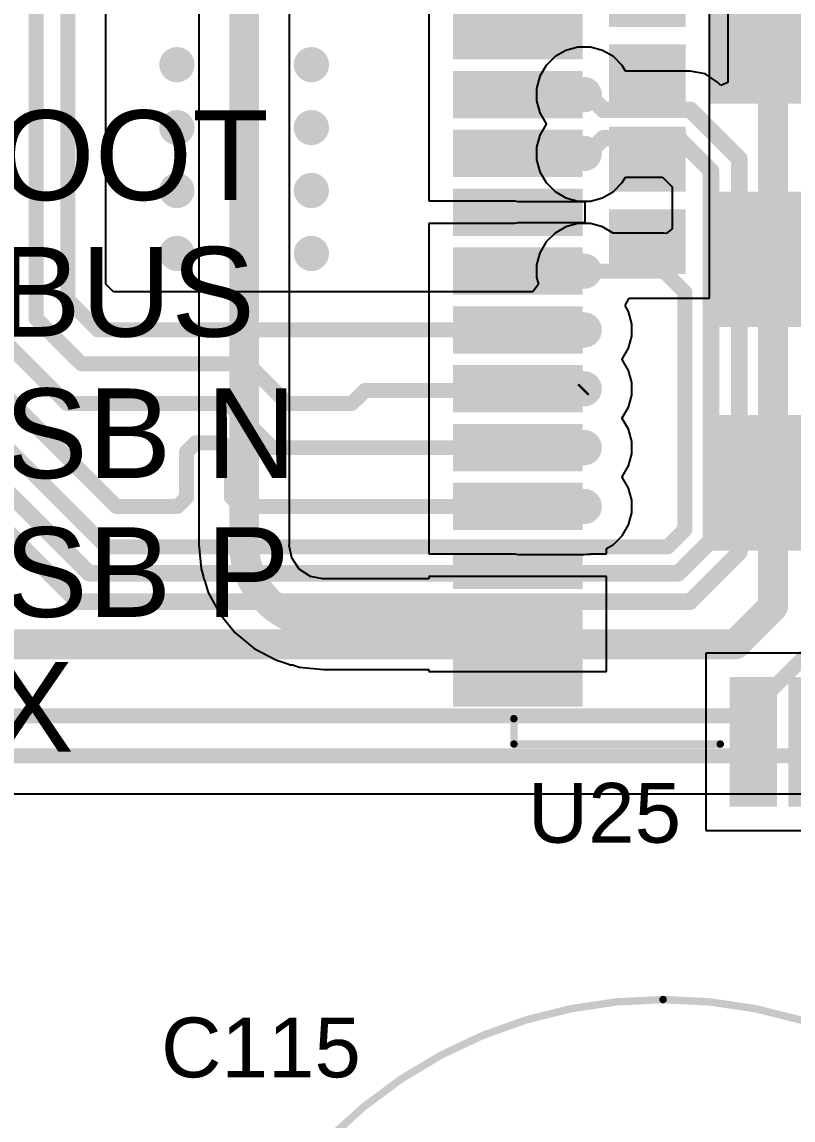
# Model space of a CAD drawing. Header units: millimetres. Extents: x -3 to 5437, y -3 to 5435.
# Drawn here: x 40.95 to 54.05, y 79.31 to 97.97 of the extents above; entities that cross this region are included whole.
import ezdxf

# ---------------------------------------------------------------- set-up
doc = ezdxf.new("R2010")
doc.units = ezdxf.units.MM
for name, color, linetype in [('BottomLayer', 5, 'Continuous'), ('BottomSolder', 6, 'Continuous'), ('MultiLayer', 9, 'Continuous'), ('PadHoleLayer', 156, 'Continuous'), ('TopLayer', 1, 'Continuous'), ('TopOverlay', 2, 'Continuous'), ('TopPaste', 8, 'Continuous'), ('TopSolder', 216, 'Continuous'), ('ViaHoleLayer', 16, 'Continuous')]:
    doc.layers.add(name, color=color, linetype=linetype)
doc.styles.add('Arial', font='', dxfattribs={"height": 0.2})
doc.styles.get('Arial').set_extended_font_data('Arial')

# ---------------------------------------------------------------- blocks, each defined once
blk = doc.blocks.new('SCCU25B256SRB_31')
at = {"layer": 'BottomLayer'}
blk.add_hatch(color=5, dxfattribs=at).paths.add_polyline_path([(-4.56, 0.9), (-2.76, 0.9), (-2.76, -0.9), (-4.56, -0.9)])
h = blk.add_hatch(color=5, dxfattribs=at)
edge = h.paths.add_edge_path()
edge.add_arc((3.66, 0), 0.9, 0, 360)
at = {"layer": 'BottomSolder'}
blk.add_hatch(color=6, dxfattribs=at).paths.add_polyline_path([(-4.662, 1.002), (-2.658, 1.002), (-2.658, -1.002), (-4.662, -1.002)])
h = blk.add_hatch(color=6, dxfattribs=at)
edge = h.paths.add_edge_path()
edge.add_arc((3.66, 0), 1.002, 0, 360)
at = {"layer": 'MultiLayer'}
blk.add_hatch(color=9, dxfattribs=at).paths.add_polyline_path([(-4.56, 0.9), (-2.76, 0.9), (-2.76, -0.9), (-4.56, -0.9)])
h = blk.add_hatch(color=9, dxfattribs=at)
edge = h.paths.add_edge_path()
edge.add_arc((3.66, 0), 0.9, 0, 360)
at = {"layer": 'PadHoleLayer'}
h = blk.add_hatch(color=156, dxfattribs=at)
edge = h.paths.add_edge_path()
edge.add_arc((-3.66, 0), 0.46, 0, 360)
h = blk.add_hatch(color=156, dxfattribs=at)
edge = h.paths.add_edge_path()
edge.add_arc((3.66, 0), 0.46, 0, 360)
at = {"layer": 'TopLayer'}
blk.add_hatch(color=1, dxfattribs=at).paths.add_polyline_path([(-4.56, 0.9), (-2.76, 0.9), (-2.76, -0.9), (-4.56, -0.9)])
h = blk.add_hatch(color=1, dxfattribs=at)
edge = h.paths.add_edge_path()
edge.add_arc((3.66, 0), 0.9, 0, 360)
at = {"layer": 'TopSolder'}
blk.add_hatch(color=216, dxfattribs=at).paths.add_polyline_path([(-4.662, 1.002), (-2.658, 1.002), (-2.658, -1.002), (-4.662, -1.002)])
h = blk.add_hatch(color=216, dxfattribs=at)
edge = h.paths.add_edge_path()
edge.add_arc((3.66, 0), 1.002, 0, 360)
at = {"layer": 'TopOverlay'}
for points, const_width in [([(8, 0, 1), (-8, 0, 1)], 0.127), ([(-3.742, 1.763, 1), (-3.678, 1.763, 1)], 0.0635), ([(-4.004, 1.5, 1), (-3.941, 1.5, 1)], 0.0635), ([(-3.479, 1.5, 1), (-3.416, 1.5, 1)], 0.0635), ([(-3.742, 1.237, 1), (-3.678, 1.237, 1)], 0.0635), ([(-8.032, 0, 1), (-7.968, 0, 1)], 0.0635), ([(7.968, 0, 1), (8.032, 0, 1)], 0.0635)]:
    blk.add_lwpolyline(points, format="xyb", close=True, dxfattribs=dict(at, const_width=const_width))
at = {"layer": 'TopOverlay', "const_width": 0.127}
for points in [[(-3.71, 1.763), (-3.71, 1.237)], [(-3.973, 1.5), (-3.447, 1.5)]]:
    blk.add_lwpolyline(points, dxfattribs=at)
blk = doc.blocks.new('A7672E__FASE__63')
at = {"layer": 'TopLayer'}
for points in [[(1.05, -8.65), (-1.05, -8.65), (-1.05, -6.55), (1.05, -6.55)], [(4.85, -8.65), (2.75, -8.65), (2.75, -6.55), (4.85, -6.55)], [(8.65, -8.65), (6.55, -8.65), (6.55, -6.55), (8.65, -6.55)], [(13, -7.7), (13, -8.3), (11, -8.3), (11, -7.7)], [(0.25, -10.35), (0.25, -9.25), (1.15, -9.25), (1.15, -10.35)], [(1.65, -10.35), (1.65, -9.25), (2.55, -9.25), (2.55, -10.35)], [(3.05, -10.35), (3.05, -9.25), (3.95, -9.25), (3.95, -10.35)], [(0.3, -13), (-0.3, -13), (-0.3, -11), (0.3, -11)], [(1.3, -13), (0.7, -13), (0.7, -11), (1.3, -11)], [(2.3, -13), (1.7, -13), (1.7, -11), (2.3, -11)], [(3.3, -13), (2.7, -13), (2.7, -11), (3.3, -11)], [(4.3, -13), (3.7, -13), (3.7, -11), (4.3, -11)], [(5.3, -13), (4.7, -13), (4.7, -11), (5.3, -11)], [(6.3, -13), (5.7, -13), (5.7, -11), (6.3, -11)], [(7.3, -13), (6.7, -13), (6.7, -11), (7.3, -11)], [(8.3, -13), (7.7, -13), (7.7, -11), (8.3, -11)], [(9.3, -13), (8.7, -13), (8.7, -11), (9.3, -11)], [(10.3, -13), (9.7, -13), (9.7, -11), (10.3, -11)], [(11.3, -13), (10.7, -13), (10.7, -11), (11.3, -11)]]:
    blk.add_hatch(color=1, dxfattribs=at).paths.add_polyline_path(points)
at = {"layer": 'TopPaste'}
for points in [[(1.05, -8.65), (-1.05, -8.65), (-1.05, -6.55), (1.05, -6.55)], [(4.85, -8.65), (2.75, -8.65), (2.75, -6.55), (4.85, -6.55)], [(8.65, -8.65), (6.55, -8.65), (6.55, -6.55), (8.65, -6.55)], [(13, -7.7), (13, -8.3), (11, -8.3), (11, -7.7)], [(0.25, -10.35), (0.25, -9.25), (1.15, -9.25), (1.15, -10.35)], [(1.65, -10.35), (1.65, -9.25), (2.55, -9.25), (2.55, -10.35)], [(3.05, -10.35), (3.05, -9.25), (3.95, -9.25), (3.95, -10.35)], [(0.3, -13), (-0.3, -13), (-0.3, -11), (0.3, -11)], [(1.3, -13), (0.7, -13), (0.7, -11), (1.3, -11)], [(2.3, -13), (1.7, -13), (1.7, -11), (2.3, -11)], [(3.3, -13), (2.7, -13), (2.7, -11), (3.3, -11)], [(4.3, -13), (3.7, -13), (3.7, -11), (4.3, -11)], [(5.3, -13), (4.7, -13), (4.7, -11), (5.3, -11)], [(6.3, -13), (5.7, -13), (5.7, -11), (6.3, -11)], [(7.3, -13), (6.7, -13), (6.7, -11), (7.3, -11)], [(8.3, -13), (7.7, -13), (7.7, -11), (8.3, -11)], [(9.3, -13), (8.7, -13), (8.7, -11), (9.3, -11)], [(10.3, -13), (9.7, -13), (9.7, -11), (10.3, -11)], [(11.3, -13), (10.7, -13), (10.7, -11), (11.3, -11)]]:
    blk.add_hatch(color=8, dxfattribs=at).paths.add_polyline_path(points)
at = {"layer": 'TopSolder'}
for points in [[(1.152, -8.752), (-1.152, -8.752), (-1.152, -6.448), (1.152, -6.448)], [(4.952, -8.752), (2.648, -8.752), (2.648, -6.448), (4.952, -6.448)], [(8.752, -8.752), (6.448, -8.752), (6.448, -6.448), (8.752, -6.448)], [(13.102, -6.598), (13.102, -7.402), (10.898, -7.402), (10.898, -6.598)], [(13.102, -7.598), (13.102, -8.402), (10.898, -8.402), (10.898, -7.598)], [(-1.252, -10.452), (-1.252, -9.148), (-0.148, -9.148), (-0.148, -10.452)], [(0.148, -10.452), (0.148, -9.148), (1.252, -9.148), (1.252, -10.452)], [(1.548, -10.452), (1.548, -9.148), (2.652, -9.148), (2.652, -10.452)], [(2.948, -10.452), (2.948, -9.148), (4.052, -9.148), (4.052, -10.452)], [(0.402, -13.102), (-0.402, -13.102), (-0.402, -10.898), (0.402, -10.898)], [(1.402, -13.102), (0.598, -13.102), (0.598, -10.898), (1.402, -10.898)], [(2.402, -13.102), (1.598, -13.102), (1.598, -10.898), (2.402, -10.898)], [(3.402, -13.102), (2.598, -13.102), (2.598, -10.898), (3.402, -10.898)], [(4.402, -13.102), (3.598, -13.102), (3.598, -10.898), (4.402, -10.898)], [(5.402, -13.102), (4.598, -13.102), (4.598, -10.898), (5.402, -10.898)], [(6.402, -13.102), (5.598, -13.102), (5.598, -10.898), (6.402, -10.898)], [(7.402, -13.102), (6.598, -13.102), (6.598, -10.898), (7.402, -10.898)], [(8.402, -13.102), (7.598, -13.102), (7.598, -10.898), (8.402, -10.898)], [(9.402, -13.102), (8.598, -13.102), (8.598, -10.898), (9.402, -10.898)], [(10.402, -13.102), (9.598, -13.102), (9.598, -10.898), (10.402, -10.898)], [(11.402, -13.102), (10.598, -13.102), (10.598, -10.898), (11.402, -10.898)]]:
    blk.add_hatch(color=216, dxfattribs=at).paths.add_polyline_path(points)
at = {"layer": 'TopOverlay', "const_width": 0.127}
for points in [[(12.04, -12.065), (12.04, -8.56)], [(12.04, -12.065), (11.608, -12.065)]]:
    blk.add_lwpolyline(points, dxfattribs=at)
at = {"layer": 'TopOverlay', "const_width": 0.0635}
for points in [[(12.008, -8.56, 1), (12.071, -8.56, 1)], [(11.576, -12.065, 1), (11.64, -12.065, 1)], [(12.008, -12.065, 1), (12.071, -12.065, 1)], [(12.008, -12.065, 1), (12.071, -12.065, 1)]]:
    blk.add_lwpolyline(points, format="xyb", close=True, dxfattribs=at)

msp = doc.modelspace()

# ---------------------------------------------------------------- hatches: boundary and pattern name
at = {"layer": 'BottomLayer'}
h = msp.add_hatch(color=5, dxfattribs=at)
edge = h.paths.add_edge_path()
edge.add_arc((43.584, 97.249), 0.3, 0, 360)
h = msp.add_hatch(color=5, dxfattribs=at)
edge = h.paths.add_edge_path()
edge.add_arc((45.868, 97.249), 0.3, 0, 360)
h = msp.add_hatch(color=5, dxfattribs=at)
edge = h.paths.add_edge_path()
edge.add_arc((50.502, 96.739), 0.3, 0, 360)
h = msp.add_hatch(color=5, dxfattribs=at)
edge = h.paths.add_edge_path()
edge.add_arc((43.584, 96.179), 0.3, 0, 360)
h = msp.add_hatch(color=5, dxfattribs=at)
edge = h.paths.add_edge_path()
edge.add_arc((45.868, 96.179), 0.3, 0, 360)
h = msp.add_hatch(color=5, dxfattribs=at)
edge = h.paths.add_edge_path()
edge.add_arc((50.502, 95.739), 0.3, 0, 360)
h = msp.add_hatch(color=5, dxfattribs=at)
edge = h.paths.add_edge_path()
edge.add_arc((43.584, 95.11), 0.3, 0, 360)
h = msp.add_hatch(color=5, dxfattribs=at)
edge = h.paths.add_edge_path()
edge.add_arc((45.868, 95.11), 0.3, 0, 360)
h = msp.add_hatch(color=5, dxfattribs=at)
edge = h.paths.add_edge_path()
edge.add_arc((43.584, 94.04), 0.3, 0, 360)
h = msp.add_hatch(color=5, dxfattribs=at)
edge = h.paths.add_edge_path()
edge.add_arc((45.868, 94.04), 0.3, 0, 360)
h = msp.add_hatch(color=5, dxfattribs=at)
edge = h.paths.add_edge_path()
edge.add_arc((50.502, 93.739), 0.3, 0, 360)
h = msp.add_hatch(color=5, dxfattribs=at)
edge = h.paths.add_edge_path()
edge.add_arc((50.502, 92.739), 0.3, 0, 360)
h = msp.add_hatch(color=5, dxfattribs=at)
edge = h.paths.add_edge_path()
edge.add_arc((50.502, 91.739), 0.3, 0, 360)
h = msp.add_hatch(color=5, dxfattribs=at)
edge = h.paths.add_edge_path()
edge.add_arc((50.502, 90.739), 0.3, 0, 360)
h = msp.add_hatch(color=5, dxfattribs=at)
edge = h.paths.add_edge_path()
edge.add_arc((50.502, 89.739), 0.3, 0, 360)
at = {"layer": 'TopLayer'}
h = msp.add_hatch(color=1, dxfattribs=at)
edge = h.paths.add_edge_path()
edge.add_arc((43.584, 97.249), 0.3, 0, 360)
h = msp.add_hatch(color=1, dxfattribs=at)
edge = h.paths.add_edge_path()
edge.add_arc((45.868, 97.249), 0.3, 0, 360)
for points in [[(50.502, 96.44), (50.502, 97.04), (49.373, 97.04), (49.373, 96.44)], [(50.502, 95.44), (50.502, 96.04), (49.373, 96.04), (49.373, 95.44)], [(50.502, 93.44), (50.502, 94.04), (49.373, 94.04), (49.373, 93.44)], [(50.502, 92.44), (50.502, 93.04), (49.373, 93.04), (49.373, 92.44)], [(50.502, 91.44), (50.502, 92.04), (49.373, 92.04), (49.373, 91.44)], [(50.502, 90.44), (50.502, 91.04), (49.373, 91.04), (49.373, 90.44)], [(50.502, 89.44), (50.502, 90.04), (49.373, 90.04), (49.373, 89.44)]]:
    msp.add_hatch(color=1, dxfattribs=at).paths.add_polyline_path(points)
h = msp.add_hatch(color=1, dxfattribs=at)
edge = h.paths.add_edge_path()
edge.add_arc((50.502, 96.739), 0.3, 0, 360)
h = msp.add_hatch(color=1, dxfattribs=at)
edge = h.paths.add_edge_path()
edge.add_arc((43.584, 96.179), 0.3, 0, 360)
h = msp.add_hatch(color=1, dxfattribs=at)
edge = h.paths.add_edge_path()
edge.add_arc((45.868, 96.179), 0.3, 0, 360)
h = msp.add_hatch(color=1, dxfattribs=at)
edge = h.paths.add_edge_path()
edge.add_arc((50.502, 95.739), 0.3, 0, 360)
h = msp.add_hatch(color=1, dxfattribs=at)
edge = h.paths.add_edge_path()
edge.add_arc((43.584, 95.11), 0.3, 0, 360)
h = msp.add_hatch(color=1, dxfattribs=at)
edge = h.paths.add_edge_path()
edge.add_arc((45.868, 95.11), 0.3, 0, 360)
h = msp.add_hatch(color=1, dxfattribs=at)
edge = h.paths.add_edge_path()
edge.add_arc((43.584, 94.04), 0.3, 0, 360)
h = msp.add_hatch(color=1, dxfattribs=at)
edge = h.paths.add_edge_path()
edge.add_arc((45.868, 94.04), 0.3, 0, 360)
h = msp.add_hatch(color=1, dxfattribs=at)
edge = h.paths.add_edge_path()
edge.add_arc((50.502, 93.739), 0.3, 0, 360)
h = msp.add_hatch(color=1, dxfattribs=at)
edge = h.paths.add_edge_path()
edge.add_arc((50.502, 92.739), 0.3, 0, 360)
h = msp.add_hatch(color=1, dxfattribs=at)
edge = h.paths.add_edge_path()
edge.add_arc((50.502, 91.739), 0.3, 0, 360)
h = msp.add_hatch(color=1, dxfattribs=at)
edge = h.paths.add_edge_path()
edge.add_arc((50.502, 90.739), 0.3, 0, 360)
h = msp.add_hatch(color=1, dxfattribs=at)
edge = h.paths.add_edge_path()
edge.add_arc((50.502, 89.739), 0.3, 0, 360)
at = {"layer": 'ViaHoleLayer'}
h = msp.add_hatch(color=16, dxfattribs=at)
edge = h.paths.add_edge_path()
edge.add_arc((43.584, 97.249), 0.15, 0, 360)
h = msp.add_hatch(color=16, dxfattribs=at)
edge = h.paths.add_edge_path()
edge.add_arc((45.868, 97.249), 0.15, 0, 360)
h = msp.add_hatch(color=16, dxfattribs=at)
edge = h.paths.add_edge_path()
edge.add_arc((50.502, 96.739), 0.15, 0, 360)
h = msp.add_hatch(color=16, dxfattribs=at)
edge = h.paths.add_edge_path()
edge.add_arc((43.584, 96.179), 0.15, 0, 360)
h = msp.add_hatch(color=16, dxfattribs=at)
edge = h.paths.add_edge_path()
edge.add_arc((45.868, 96.179), 0.15, 0, 360)
h = msp.add_hatch(color=16, dxfattribs=at)
edge = h.paths.add_edge_path()
edge.add_arc((50.502, 95.739), 0.15, 0, 360)
h = msp.add_hatch(color=16, dxfattribs=at)
edge = h.paths.add_edge_path()
edge.add_arc((43.584, 95.11), 0.15, 0, 360)
h = msp.add_hatch(color=16, dxfattribs=at)
edge = h.paths.add_edge_path()
edge.add_arc((45.868, 95.11), 0.15, 0, 360)
h = msp.add_hatch(color=16, dxfattribs=at)
edge = h.paths.add_edge_path()
edge.add_arc((43.584, 94.04), 0.15, 0, 360)
h = msp.add_hatch(color=16, dxfattribs=at)
edge = h.paths.add_edge_path()
edge.add_arc((45.868, 94.04), 0.15, 0, 360)
h = msp.add_hatch(color=16, dxfattribs=at)
edge = h.paths.add_edge_path()
edge.add_arc((50.502, 93.739), 0.15, 0, 360)
h = msp.add_hatch(color=16, dxfattribs=at)
edge = h.paths.add_edge_path()
edge.add_arc((50.502, 92.739), 0.15, 0, 360)
h = msp.add_hatch(color=16, dxfattribs=at)
edge = h.paths.add_edge_path()
edge.add_arc((50.502, 91.739), 0.15, 0, 360)
h = msp.add_hatch(color=16, dxfattribs=at)
edge = h.paths.add_edge_path()
edge.add_arc((50.502, 90.739), 0.15, 0, 360)
h = msp.add_hatch(color=16, dxfattribs=at)
edge = h.paths.add_edge_path()
edge.add_arc((50.502, 89.739), 0.15, 0, 360)

# ---------------------------------------------------------------- linework, layer by layer
at = {"layer": 'BottomLayer'}
for p, q in [((42.38, 93.517), (42.38, 104.09)), ((52.94, 98.928), (52.94, 96.944)), ((50.19, 97.492), (50.006, 97.386)), ((50.395, 97.547), (50.19, 97.492)), ((50.608, 97.547), (50.395, 97.547)), ((50.814, 97.492), (50.608, 97.547)), ((50.998, 97.386), (50.814, 97.492)), ((50.006, 97.386), (49.855, 97.236)), ((51.148, 97.236), (50.998, 97.386)), ((49.855, 97.236), (49.749, 97.051)), ((51.203, 97.141), (51.148, 97.236)), ((52.304, 97.141), (51.203, 97.141)), ((52.556, 97.091), (52.304, 97.141)), ((52.771, 96.948), (52.556, 97.091)), ((49.749, 97.051), (49.694, 96.846)), ((52.823, 96.895), (52.771, 96.948)), ((52.94, 96.944), (52.823, 96.895)), ((49.694, 96.846), (49.694, 96.633)), ((49.694, 96.633), (49.749, 96.428)), ((49.749, 96.428), (49.855, 96.243)), ((49.855, 96.236), (49.749, 96.051)), ((49.855, 96.243), (49.859, 96.239)), ((49.859, 96.239), (49.855, 96.236)), ((49.749, 96.051), (49.694, 95.846)), ((49.694, 95.846), (49.694, 95.633)), ((49.694, 95.633), (49.749, 95.428)), ((49.749, 95.428), (49.855, 95.243)), ((49.855, 95.243), (50.006, 95.093)), ((50.998, 95.093), (51.148, 95.243)), ((51.148, 95.243), (51.203, 95.338)), ((51.203, 95.338), (51.83, 95.338)), ((51.83, 95.338), (51.994, 95.174)), ((50.006, 95.093), (50.19, 94.987)), ((50.814, 94.987), (50.998, 95.093)), ((51.994, 95.174), (51.994, 94.459)), ((50.19, 94.987), (50.395, 94.931)), ((50.395, 94.931), (50.608, 94.931)), ((50.608, 94.931), (50.814, 94.987)), ((50.19, 94.492), (50.006, 94.386)), ((50.395, 94.547), (50.19, 94.492)), ((50.608, 94.547), (50.395, 94.547)), ((50.814, 94.492), (50.608, 94.547)), ((50.996, 94.387), (50.814, 94.492)), ((51.994, 94.459), (51.896, 94.378)), ((50.006, 94.386), (49.855, 94.236)), ((51.854, 94.387), (50.996, 94.387)), ((51.896, 94.378), (51.854, 94.387)), ((49.855, 94.236), (49.749, 94.051)), ((49.749, 94.051), (49.694, 93.846)), ((49.694, 93.846), (49.694, 93.633)), ((42.509, 93.388), (42.38, 93.517)), ((49.725, 93.515), (49.631, 93.388)), ((49.694, 93.633), (49.725, 93.515)), ((49.631, 93.388), (42.509, 93.388)), ((39.027, 84.854), (63.81, 84.854))]:
    msp.add_line(p, q, dxfattribs=at)
for points, const_width in [([(41.733, 93.249), (41.733, 104.09)], 0.254), ([(41.192, 92.934), (41.192, 103.297)], 0.254), ([(53.709, 88.038), (53.709, 99.246)], 0.508), ([(50.502, 96.739), (50.567, 96.739)], 0.279), ([(50.567, 96.739), (50.826, 96.481)], 0.279), ([(50.826, 96.481), (52.304, 96.481)], 0.279), ([(52.304, 96.481), (53.137, 95.647)], 0.279), ([(50.567, 95.739), (50.826, 95.998)], 0.279), ([(50.826, 95.998), (52.104, 95.998)], 0.279), ([(52.104, 95.998), (52.655, 95.447)], 0.279), ([(50.502, 95.739), (50.567, 95.739)], 0.279), ([(53.137, 88.96), (53.137, 95.647)], 0.279), ([(52.655, 89.16), (52.655, 95.447)], 0.279), ([(50.502, 93.739), (51.854, 93.739)], 0.254), ([(51.854, 93.739), (52.21, 93.383)], 0.254), ([(52.21, 89.344), (52.21, 93.383)], 0.254), ([(41.733, 93.249), (42.241, 92.741)], 0.254), ([(41.192, 92.934), (41.961, 92.165)], 0.254), ([(42.241, 92.741), (50.502, 92.741)], 0.254), ([(40.592, 92.611), (41.713, 91.491)], 0.254), ([(40.006, 92.289), (42.556, 89.739)], 0.254), ([(41.961, 92.165), (44.784, 92.165)], 0.254), ([(44.784, 92.165), (45.459, 91.491)], 0.254), ([(39.483, 91.956), (42.387, 89.052)], 0.254), ([(46.558, 91.491), (46.78, 91.712)], 0.254), ([(46.78, 91.712), (50.475, 91.712)], 0.254), ([(50.475, 91.712), (50.502, 91.739)], 0.254), ([(41.713, 91.491), (44.45, 91.491)], 0.254), ([(44.45, 91.491), (45.202, 90.739)], 0.254), ([(45.459, 91.491), (46.558, 91.491)], 0.254), ([(43.749, 90.668), (43.901, 90.82)], 0.254), ([(43.901, 90.82), (44.358, 90.82)], 0.254), ([(44.358, 90.82), (44.511, 90.668)], 0.254), ([(43.749, 89.892), (43.749, 90.668)], 0.254), ([(44.511, 89.892), (44.511, 90.668)], 0.254), ([(45.202, 90.739), (50.501, 90.739)], 0.254), ([(40.702, 89.994), (42.093, 88.603)], 0.279), ([(43.596, 89.739), (43.749, 89.892)], 0.254), ([(44.511, 89.892), (44.663, 89.739)], 0.254), ([(42.556, 89.739), (43.469, 89.739)], 0.254), ([(43.469, 89.739), (43.596, 89.739)], 0.254), ([(44.663, 89.739), (46.48, 89.739)], 0.254), ([(46.48, 89.739), (50.501, 89.739)], 0.254), ([(40.502, 89.512), (41.893, 88.121)], 0.279), ([(51.919, 89.052), (52.21, 89.344)], 0.254), ([(52.098, 88.603), (52.655, 89.16)], 0.279), ([(42.387, 89.052), (51.919, 89.052)], 0.254), ([(52.298, 88.121), (53.137, 88.96)], 0.279), ([(42.093, 88.603), (52.098, 88.603)], 0.279), ([(53.067, 87.395), (53.709, 88.038)], 0.508), ([(41.893, 88.121), (52.298, 88.121)], 0.279), ([(36.809, 87.395), (53.067, 87.395)], 0.508), ([(53.242, 86.182), (54.268, 87.208)], 0.254), ([(39.584, 86.182), (53.242, 86.182)], 0.254), ([(35.954, 85.501), (63.81, 85.501)], 0.254)]:
    msp.add_lwpolyline(points, dxfattribs=dict(at, const_width=const_width))
for points, const_width in [([(50.432, 96.739, 1), (50.572, 96.739, 1)], 0.14), ([(50.497, 96.739, 1), (50.637, 96.739, 1)], 0.14), ([(50.497, 96.739, 1), (50.637, 96.739, 1)], 0.14), ([(50.756, 96.481, 1), (50.896, 96.481, 1)], 0.14), ([(50.756, 96.481, 1), (50.896, 96.481, 1)], 0.14), ([(52.234, 96.481, 1), (52.373, 96.481, 1)], 0.14), ([(52.234, 96.481, 1), (52.373, 96.481, 1)], 0.14), ([(50.756, 95.998, 1), (50.896, 95.998, 1)], 0.14), ([(50.756, 95.998, 1), (50.896, 95.998, 1)], 0.14), ([(52.034, 95.998, 1), (52.174, 95.998, 1)], 0.14), ([(52.034, 95.998, 1), (52.174, 95.998, 1)], 0.14), ([(50.432, 95.739, 1), (50.572, 95.739, 1)], 0.14), ([(50.497, 95.739, 1), (50.637, 95.739, 1)], 0.14), ([(50.497, 95.739, 1), (50.637, 95.739, 1)], 0.14), ([(53.068, 95.647, 1), (53.207, 95.647, 1)], 0.14), ([(53.068, 95.647, 1), (53.207, 95.647, 1)], 0.14), ([(52.585, 95.447, 1), (52.725, 95.447, 1)], 0.14), ([(52.585, 95.447, 1), (52.725, 95.447, 1)], 0.14), ([(50.438, 93.739, 1), (50.565, 93.739, 1)], 0.127), ([(51.79, 93.739, 1), (51.917, 93.739, 1)], 0.127), ([(51.79, 93.739, 1), (51.917, 93.739, 1)], 0.127), ([(52.147, 93.383, 1), (52.274, 93.383, 1)], 0.127), ([(52.147, 93.383, 1), (52.274, 93.383, 1)], 0.127), ([(41.669, 93.249, 1), (41.796, 93.249, 1)], 0.127), ([(41.669, 93.249, 1), (41.796, 93.249, 1)], 0.127), ([(41.128, 92.934, 1), (41.255, 92.934, 1)], 0.127), ([(41.128, 92.934, 1), (41.255, 92.934, 1)], 0.127), ([(42.178, 92.741, 1), (42.305, 92.741, 1)], 0.127), ([(42.178, 92.741, 1), (42.305, 92.741, 1)], 0.127), ([(50.438, 92.741, 1), (50.565, 92.741, 1)], 0.127), ([(41.897, 92.165, 1), (42.024, 92.165, 1)], 0.127), ([(41.897, 92.165, 1), (42.024, 92.165, 1)], 0.127), ([(44.721, 92.165, 1), (44.848, 92.165, 1)], 0.127), ([(44.721, 92.165, 1), (44.848, 92.165, 1)], 0.127), ([(46.716, 91.712, 1), (46.843, 91.712, 1)], 0.127), ([(46.716, 91.712, 1), (46.843, 91.712, 1)], 0.127), ([(50.411, 91.712, 1), (50.538, 91.712, 1)], 0.127), ([(50.411, 91.712, 1), (50.538, 91.712, 1)], 0.127), ([(50.438, 91.739, 1), (50.565, 91.739, 1)], 0.127), ([(41.649, 91.491, 1), (41.776, 91.491, 1)], 0.127), ([(41.649, 91.491, 1), (41.776, 91.491, 1)], 0.127), ([(44.387, 91.491, 1), (44.514, 91.491, 1)], 0.127), ([(44.387, 91.491, 1), (44.514, 91.491, 1)], 0.127), ([(45.395, 91.491, 1), (45.522, 91.491, 1)], 0.127), ([(45.395, 91.491, 1), (45.522, 91.491, 1)], 0.127), ([(46.495, 91.491, 1), (46.622, 91.491, 1)], 0.127), ([(46.495, 91.491, 1), (46.622, 91.491, 1)], 0.127), ([(43.837, 90.82, 1), (43.964, 90.82, 1)], 0.127), ([(43.837, 90.82, 1), (43.964, 90.82, 1)], 0.127), ([(44.295, 90.82, 1), (44.422, 90.82, 1)], 0.127), ([(44.295, 90.82, 1), (44.422, 90.82, 1)], 0.127), ([(43.685, 90.668, 1), (43.812, 90.668, 1)], 0.127), ([(43.685, 90.668, 1), (43.812, 90.668, 1)], 0.127), ([(44.447, 90.668, 1), (44.574, 90.668, 1)], 0.127), ([(44.447, 90.668, 1), (44.574, 90.668, 1)], 0.127), ([(45.138, 90.739, 1), (45.265, 90.739, 1)], 0.127), ([(45.138, 90.739, 1), (45.265, 90.739, 1)], 0.127), ([(50.437, 90.739, 1), (50.564, 90.739, 1)], 0.127), ([(43.685, 89.892, 1), (43.812, 89.892, 1)], 0.127), ([(43.685, 89.892, 1), (43.812, 89.892, 1)], 0.127), ([(44.447, 89.892, 1), (44.574, 89.892, 1)], 0.127), ([(44.447, 89.892, 1), (44.574, 89.892, 1)], 0.127), ([(42.492, 89.739, 1), (42.619, 89.739, 1)], 0.127), ([(42.492, 89.739, 1), (42.619, 89.739, 1)], 0.127), ([(43.406, 89.739, 1), (43.533, 89.739, 1)], 0.127), ([(43.406, 89.739, 1), (43.533, 89.739, 1)], 0.127), ([(43.533, 89.739, 1), (43.66, 89.739, 1)], 0.127), ([(43.533, 89.739, 1), (43.66, 89.739, 1)], 0.127), ([(44.599, 89.739, 1), (44.726, 89.739, 1)], 0.127), ([(44.599, 89.739, 1), (44.726, 89.739, 1)], 0.127), ([(46.417, 89.739, 1), (46.544, 89.739, 1)], 0.127), ([(46.417, 89.739, 1), (46.544, 89.739, 1)], 0.127), ([(50.437, 89.739, 1), (50.564, 89.739, 1)], 0.127), ([(52.147, 89.344, 1), (52.274, 89.344, 1)], 0.127), ([(52.147, 89.344, 1), (52.274, 89.344, 1)], 0.127), ([(52.585, 89.16, 1), (52.725, 89.16, 1)], 0.14), ([(52.585, 89.16, 1), (52.725, 89.16, 1)], 0.14), ([(42.323, 89.052, 1), (42.45, 89.052, 1)], 0.127), ([(42.323, 89.052, 1), (42.45, 89.052, 1)], 0.127), ([(51.855, 89.052, 1), (51.982, 89.052, 1)], 0.127), ([(51.855, 89.052, 1), (51.982, 89.052, 1)], 0.127), ([(53.068, 88.96, 1), (53.207, 88.96, 1)], 0.14), ([(53.068, 88.96, 1), (53.207, 88.96, 1)], 0.14), ([(42.023, 88.603, 1), (42.163, 88.603, 1)], 0.14), ([(42.023, 88.603, 1), (42.163, 88.603, 1)], 0.14), ([(52.028, 88.603, 1), (52.168, 88.603, 1)], 0.14), ([(52.028, 88.603, 1), (52.168, 88.603, 1)], 0.14), ([(53.582, 88.038, 1), (53.836, 88.038, 1)], 0.254), ([(53.582, 88.038, 1), (53.836, 88.038, 1)], 0.254), ([(41.823, 88.121, 1), (41.963, 88.121, 1)], 0.14), ([(41.823, 88.121, 1), (41.963, 88.121, 1)], 0.14), ([(52.228, 88.121, 1), (52.368, 88.121, 1)], 0.14), ([(52.228, 88.121, 1), (52.368, 88.121, 1)], 0.14), ([(52.94, 87.395, 1), (53.194, 87.395, 1)], 0.254), ([(52.94, 87.395, 1), (53.194, 87.395, 1)], 0.254), ([(53.179, 86.182, 1), (53.306, 86.182, 1)], 0.127), ([(53.179, 86.182, 1), (53.306, 86.182, 1)], 0.127)]:
    msp.add_lwpolyline(points, format="xyb", close=True, dxfattribs=dict(at, const_width=const_width))
at = {"layer": 'TopLayer'}
for p, q in [((43.957, 109.403), (43.957, 89.092)), ((45.495, 89.092), (45.495, 109.403)), ((47.865, 98.932), (47.865, 97.932)), ((52.631, 97.482), (52.631, 98.882)), ((47.865, 97.932), (47.865, 96.932)), ((52.631, 96.082), (52.631, 97.482)), ((47.865, 96.932), (47.865, 95.932)), ((52.631, 94.682), (52.631, 96.082)), ((47.865, 95.932), (47.865, 94.932)), ((47.865, 94.932), (49.323, 94.932)), ((49.323, 94.932), (49.373, 94.922)), ((49.373, 94.922), (50.502, 94.922)), ((50.502, 94.922), (50.515, 94.911)), ((50.515, 94.911), (50.515, 94.569)), ((52.631, 93.282), (52.631, 94.682)), ((49.323, 94.548), (47.865, 94.548)), ((47.865, 94.548), (47.865, 92.932)), ((49.373, 94.558), (49.323, 94.548)), ((50.502, 94.558), (49.373, 94.558)), ((50.515, 94.569), (50.502, 94.558)), ((51.195, 93.155), (51.268, 93.282)), ((51.255, 93.051), (51.195, 93.155)), ((51.268, 93.282), (52.631, 93.282)), ((51.31, 92.846), (51.255, 93.051)), ((47.865, 92.932), (47.865, 91.932)), ((51.31, 92.633), (51.31, 92.846)), ((51.255, 92.428), (51.31, 92.633)), ((51.148, 92.243), (51.255, 92.428)), ((51.145, 92.239), (51.148, 92.243)), ((51.148, 92.236), (51.145, 92.239)), ((51.255, 92.051), (51.148, 92.236)), ((51.31, 91.846), (51.255, 92.051)), ((47.865, 91.932), (47.865, 90.932)), ((51.31, 91.633), (51.31, 91.846)), ((51.255, 91.428), (51.31, 91.633)), ((51.148, 91.243), (51.255, 91.428)), ((51.145, 91.239), (51.148, 91.243)), ((51.148, 91.236), (51.145, 91.239)), ((51.255, 91.051), (51.148, 91.236)), ((47.865, 90.932), (47.865, 89.932)), ((51.31, 90.846), (51.255, 91.051)), ((51.31, 90.633), (51.31, 90.846)), ((51.255, 90.428), (51.31, 90.633)), ((51.148, 90.243), (51.255, 90.428)), ((51.145, 90.239), (51.148, 90.243)), ((51.148, 90.236), (51.145, 90.239)), ((51.255, 90.051), (51.148, 90.236)), ((51.31, 89.846), (51.255, 90.051)), ((47.865, 89.932), (47.865, 88.932)), ((51.31, 89.633), (51.31, 89.846)), ((51.255, 89.428), (51.31, 89.633)), ((51.148, 89.243), (51.255, 89.428)), ((50.998, 89.093), (51.148, 89.243)), ((43.957, 89.092), (43.954, 89.092)), ((43.954, 89.092), (43.995, 88.678)), ((45.493, 89.077), (45.495, 89.092)), ((45.534, 88.867), (45.493, 89.077)), ((50.881, 89.025), (50.998, 89.093)), ((45.662, 88.676), (45.534, 88.867)), ((47.865, 88.932), (49.323, 88.932)), ((49.323, 88.932), (49.373, 88.922)), ((49.373, 88.922), (50.502, 88.922)), ((50.502, 88.922), (50.549, 88.931)), ((50.549, 88.931), (50.608, 88.931)), ((50.608, 88.931), (50.61, 88.932)), ((50.61, 88.932), (50.881, 88.932)), ((50.881, 88.932), (50.881, 89.025)), ((43.995, 88.678), (44.03, 88.56)), ((45.853, 88.548), (45.662, 88.676)), ((44.03, 88.56), (44.035, 88.523)), ((44.035, 88.523), (44.04, 88.512)), ((44.04, 88.512), (44.059, 88.467)), ((46.062, 88.507), (45.853, 88.548)), ((46.078, 88.509), (46.062, 88.507)), ((47.865, 88.509), (46.078, 88.509)), ((50.881, 88.548), (47.865, 88.548)), ((47.865, 88.548), (47.865, 88.509)), ((50.881, 86.932), (50.881, 88.548)), ((44.059, 88.467), (44.116, 88.279)), ((44.116, 88.279), (44.312, 87.912)), ((44.312, 87.912), (44.576, 87.59)), ((44.576, 87.59), (44.898, 87.326)), ((44.898, 87.326), (45.265, 87.13)), ((56.915, 87.248), (52.565, 87.248)), ((52.565, 87.248), (52.565, 84.232)), ((45.265, 87.13), (45.453, 87.073)), ((45.453, 87.073), (45.498, 87.054)), ((45.498, 87.054), (45.509, 87.049)), ((45.509, 87.049), (45.546, 87.045)), ((45.546, 87.045), (45.664, 87.009)), ((45.664, 87.009), (46.078, 86.968)), ((46.078, 86.968), (46.078, 86.971)), ((46.078, 86.971), (47.865, 86.971)), ((47.865, 86.971), (47.865, 86.932)), ((47.865, 86.932), (50.881, 86.932)), ((52.565, 84.232), (57.181, 84.232))]:
    msp.add_line(p, q, dxfattribs=at)
at = {"layer": 'TopLayer', "const_width": 0.508}
for points in [[(44.726, 89.092), (44.726, 110.261)], [(46.078, 87.74), (49.373, 87.74)]]:
    msp.add_lwpolyline(points, dxfattribs=at)
at = {"layer": 'TopLayer', "const_width": 0.254}
for points in [[(44.599, 89.092, 1), (44.853, 89.092, 1)], [(44.599, 89.092, 1), (44.853, 89.092, 1)], [(44.651, 88.722, 1), (44.905, 88.722, 1)], [(44.651, 88.722, 1), (44.905, 88.722, 1)], [(45.581, 87.792, 1), (45.835, 87.792, 1)], [(45.581, 87.792, 1), (45.835, 87.792, 1)], [(45.951, 87.74, 1), (46.205, 87.74, 1)], [(45.951, 87.74, 1), (46.205, 87.74, 1)], [(49.246, 87.74, 1), (49.5, 87.74, 1)]]:
    msp.add_lwpolyline(points, format="xyb", close=True, dxfattribs=at)
at = {"layer": 'TopLayer', "const_width": 0.508}
for points in [[(44.778, 88.722, -0.069395), (44.726, 89.092)], [(45.708, 87.792, -0.259748), (44.778, 88.722)], [(46.078, 87.74, -0.069395), (45.708, 87.792)]]:
    msp.add_lwpolyline(points, format="xyb", dxfattribs=at)

# ---------------------------------------------------------------- block references
for name, p, rotation in [('A7672E__FASE__63', (61.373, 97.74), 270), ('SCCU25B256SRB_31', (51.841, 73.358), 90)]:
    msp.add_blockref(name, p, dxfattribs=dict(rotation=rotation))

# ---------------------------------------------------------------- texts
at = {"layer": 'TopOverlay', "style": 'Arial'}
for s, p in [('BOOT', (39.113, 94.948)), ('VBUS', (39.113, 92.627)), ('USB N', (39.113, 90.221)), ('USB P', (39.113, 87.862)), ('TX', (39.113, 85.573))]:
    msp.add_text(s, height=1.524, rotation=360, dxfattribs=at).set_placement(p)
for s, p in [('U25', (49.544, 84.024)), ('C115', (43.316, 80.036))]:
    msp.add_text(s, height=1.016, dxfattribs=at).set_placement(p)

doc.saveas('drawing.dxf')
